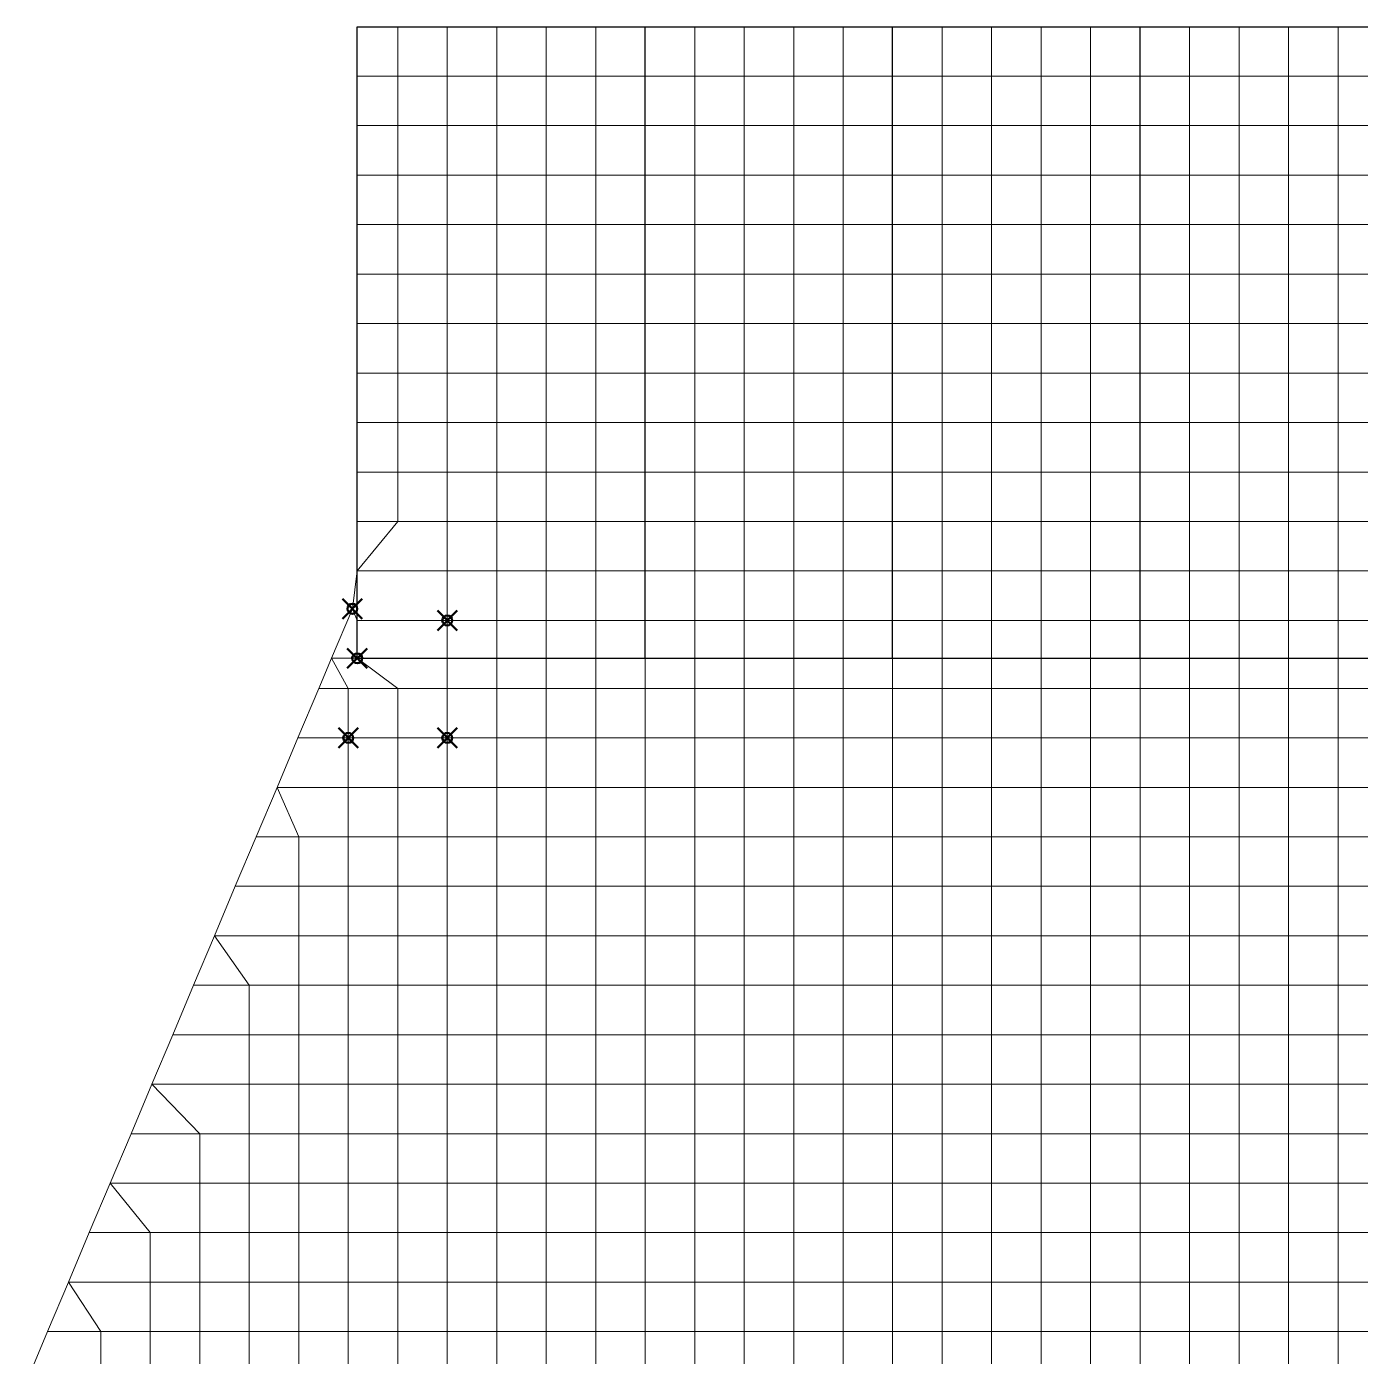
# Model space of a CAD drawing. Header units: inches. Extents: x 0 to 43.9, y -17.3 to 19.6.
# Drawn here: x 5.38 to 12.11, y 12.88 to 19.59 of the extents above; entities that cross this region are included whole.
import ezdxf

# ---------------------------------------------------------------- set-up
doc = ezdxf.new("R2010")
doc.units = ezdxf.units.IN
doc.header["$MEASUREMENT"] = 0
doc.header["$PDMODE"] = 35
doc.header["$PDSIZE"] = 0.05
for name, color, linetype, lineweight in [('SAP.Columns', 170, 'Continuous', 50), ('SAP.Deck', 41, 'Continuous', 15), ('SAP.Slab 30cm', 11, 'Continuous', 15), ('SAP.Steel BeaM', 130, 'Continuous', 30), ('SAP.WL Load', 104, 'Continuous', 20)]:
    doc.layers.add(name, color=color, linetype=linetype, lineweight=lineweight)

msp = doc.modelspace()

# ---------------------------------------------------------------- linework, layer by layer
at = {"layer": 'SAP.Columns'}
for p in [(7.0206, 16.65195), (7.5, 16.59325), (7.045, 16.40195), (7, 16), (7.5, 16)]:
    msp.add_point(p, dxfattribs=at)
at = {"layer": 'SAP.Deck'}
for points in [[(7.045, 19.59325), (7.25, 19.59325), (7.25, 19.34325), (7.045, 19.34325)], [(7.25, 19.59325), (7.5, 19.59325), (7.5, 19.34325), (7.25, 19.34325)], [(7.5, 19.59325), (7.75, 19.59325), (7.75, 19.34325), (7.5, 19.34325)], [(7.75, 19.59325), (8, 19.59325), (8, 19.34325), (7.75, 19.34325)], [(8, 19.59325), (8.25, 19.59325), (8.25, 19.34325), (8, 19.34325)], [(8.25, 19.59325), (8.5, 19.59325), (8.5, 19.34325), (8.25, 19.34325)], [(8.5, 19.59325), (8.75, 19.59325), (8.75, 19.34325), (8.5, 19.34325)], [(8.75, 19.59325), (9, 19.59325), (9, 19.34325), (8.75, 19.34325)], [(9, 19.59325), (9.25, 19.59325), (9.25, 19.34325), (9, 19.34325)], [(9.25, 19.59325), (9.5, 19.59325), (9.5, 19.34325), (9.25, 19.34325)], [(9.5, 19.59325), (9.75, 19.59325), (9.75, 19.34325), (9.5, 19.34325)], [(9.75, 19.59325), (10, 19.59325), (10, 19.34325), (9.75, 19.34325)], [(10, 19.59325), (10.25, 19.59325), (10.25, 19.34325), (10, 19.34325)], [(10.25, 19.59325), (10.5, 19.59325), (10.5, 19.34325), (10.25, 19.34325)], [(10.5, 19.59325), (10.75, 19.59325), (10.75, 19.34325), (10.5, 19.34325)], [(10.75, 19.59325), (11, 19.59325), (11, 19.34325), (10.75, 19.34325)], [(11, 19.59325), (11.25, 19.59325), (11.25, 19.34325), (11, 19.34325)], [(11.25, 19.59325), (11.5, 19.59325), (11.5, 19.34325), (11.25, 19.34325)], [(11.5, 19.59325), (11.75, 19.59325), (11.75, 19.34325), (11.5, 19.34325)], [(11.75, 19.59325), (12, 19.59325), (12, 19.34325), (11.75, 19.34325)], [(12, 19.59325), (12.25, 19.59325), (12.25, 19.34325), (12, 19.34325)], [(7.045, 19.34325), (7.25, 19.34325), (7.25, 19.09325), (7.045, 19.09325)], [(7.25, 19.34325), (7.5, 19.34325), (7.5, 19.09325), (7.25, 19.09325)], [(7.5, 19.34325), (7.75, 19.34325), (7.75, 19.09325), (7.5, 19.09325)], [(7.75, 19.34325), (8, 19.34325), (8, 19.09325), (7.75, 19.09325)], [(8, 19.34325), (8.25, 19.34325), (8.25, 19.09325), (8, 19.09325)], [(8.25, 19.34325), (8.5, 19.34325), (8.5, 19.09325), (8.25, 19.09325)], [(8.5, 19.34325), (8.75, 19.34325), (8.75, 19.09325), (8.5, 19.09325)], [(8.75, 19.34325), (9, 19.34325), (9, 19.09325), (8.75, 19.09325)], [(9, 19.34325), (9.25, 19.34325), (9.25, 19.09325), (9, 19.09325)], [(9.25, 19.34325), (9.5, 19.34325), (9.5, 19.09325), (9.25, 19.09325)], [(9.5, 19.34325), (9.75, 19.34325), (9.75, 19.09325), (9.5, 19.09325)], [(9.75, 19.34325), (10, 19.34325), (10, 19.09325), (9.75, 19.09325)], [(10, 19.34325), (10.25, 19.34325), (10.25, 19.09325), (10, 19.09325)], [(10.25, 19.34325), (10.5, 19.34325), (10.5, 19.09325), (10.25, 19.09325)], [(10.5, 19.34325), (10.75, 19.34325), (10.75, 19.09325), (10.5, 19.09325)], [(10.75, 19.34325), (11, 19.34325), (11, 19.09325), (10.75, 19.09325)], [(11, 19.34325), (11.25, 19.34325), (11.25, 19.09325), (11, 19.09325)], [(11.25, 19.34325), (11.5, 19.34325), (11.5, 19.09325), (11.25, 19.09325)], [(11.5, 19.34325), (11.75, 19.34325), (11.75, 19.09325), (11.5, 19.09325)], [(11.75, 19.34325), (12, 19.34325), (12, 19.09325), (11.75, 19.09325)], [(12, 19.34325), (12.25, 19.34325), (12.25, 19.09325), (12, 19.09325)], [(7.045, 19.09325), (7.25, 19.09325), (7.25, 18.84325), (7.045, 18.84325)], [(7.25, 19.09325), (7.5, 19.09325), (7.5, 18.84325), (7.25, 18.84325)], [(7.5, 19.09325), (7.75, 19.09325), (7.75, 18.84325), (7.5, 18.84325)], [(7.75, 19.09325), (8, 19.09325), (8, 18.84325), (7.75, 18.84325)], [(8, 19.09325), (8.25, 19.09325), (8.25, 18.84325), (8, 18.84325)], [(8.25, 19.09325), (8.5, 19.09325), (8.5, 18.84325), (8.25, 18.84325)], [(8.5, 19.09325), (8.75, 19.09325), (8.75, 18.84325), (8.5, 18.84325)], [(8.75, 19.09325), (9, 19.09325), (9, 18.84325), (8.75, 18.84325)], [(9, 19.09325), (9.25, 19.09325), (9.25, 18.84325), (9, 18.84325)], [(9.25, 19.09325), (9.5, 19.09325), (9.5, 18.84325), (9.25, 18.84325)], [(9.5, 19.09325), (9.75, 19.09325), (9.75, 18.84325), (9.5, 18.84325)], [(9.75, 19.09325), (10, 19.09325), (10, 18.84325), (9.75, 18.84325)], [(10, 19.09325), (10.25, 19.09325), (10.25, 18.84325), (10, 18.84325)], [(10.25, 19.09325), (10.5, 19.09325), (10.5, 18.84325), (10.25, 18.84325)], [(10.5, 19.09325), (10.75, 19.09325), (10.75, 18.84325), (10.5, 18.84325)], [(10.75, 19.09325), (11, 19.09325), (11, 18.84325), (10.75, 18.84325)], [(11, 19.09325), (11.25, 19.09325), (11.25, 18.84325), (11, 18.84325)], [(11.25, 19.09325), (11.5, 19.09325), (11.5, 18.84325), (11.25, 18.84325)], [(11.5, 19.09325), (11.75, 19.09325), (11.75, 18.84325), (11.5, 18.84325)], [(11.75, 19.09325), (12, 19.09325), (12, 18.84325), (11.75, 18.84325)], [(12, 19.09325), (12.25, 19.09325), (12.25, 18.84325), (12, 18.84325)], [(7.045, 18.84325), (7.25, 18.84325), (7.25, 18.59325), (7.045, 18.59325)], [(7.25, 18.84325), (7.5, 18.84325), (7.5, 18.59325), (7.25, 18.59325)], [(7.5, 18.84325), (7.75, 18.84325), (7.75, 18.59325), (7.5, 18.59325)], [(7.75, 18.84325), (8, 18.84325), (8, 18.59325), (7.75, 18.59325)], [(8, 18.84325), (8.25, 18.84325), (8.25, 18.59325), (8, 18.59325)], [(8.25, 18.84325), (8.5, 18.84325), (8.5, 18.59325), (8.25, 18.59325)], [(8.5, 18.84325), (8.75, 18.84325), (8.75, 18.59325), (8.5, 18.59325)], [(8.75, 18.84325), (9, 18.84325), (9, 18.59325), (8.75, 18.59325)], [(9, 18.84325), (9.25, 18.84325), (9.25, 18.59325), (9, 18.59325)], [(9.25, 18.84325), (9.5, 18.84325), (9.5, 18.59325), (9.25, 18.59325)], [(9.5, 18.84325), (9.75, 18.84325), (9.75, 18.59325), (9.5, 18.59325)], [(9.75, 18.84325), (10, 18.84325), (10, 18.59325), (9.75, 18.59325)], [(10, 18.84325), (10.25, 18.84325), (10.25, 18.59325), (10, 18.59325)], [(10.25, 18.84325), (10.5, 18.84325), (10.5, 18.59325), (10.25, 18.59325)], [(10.5, 18.84325), (10.75, 18.84325), (10.75, 18.59325), (10.5, 18.59325)], [(10.75, 18.84325), (11, 18.84325), (11, 18.59325), (10.75, 18.59325)], [(11, 18.84325), (11.25, 18.84325), (11.25, 18.59325), (11, 18.59325)], [(11.25, 18.84325), (11.5, 18.84325), (11.5, 18.59325), (11.25, 18.59325)], [(11.5, 18.84325), (11.75, 18.84325), (11.75, 18.59325), (11.5, 18.59325)], [(11.75, 18.84325), (12, 18.84325), (12, 18.59325), (11.75, 18.59325)], [(12, 18.84325), (12.25, 18.84325), (12.25, 18.59325), (12, 18.59325)], [(7.045, 18.59325), (7.25, 18.59325), (7.25, 18.34325), (7.045, 18.34325)], [(7.25, 18.59325), (7.5, 18.59325), (7.5, 18.34325), (7.25, 18.34325)], [(7.5, 18.59325), (7.75, 18.59325), (7.75, 18.34325), (7.5, 18.34325)], [(7.75, 18.59325), (8, 18.59325), (8, 18.34325), (7.75, 18.34325)], [(8, 18.59325), (8.25, 18.59325), (8.25, 18.34325), (8, 18.34325)], [(8.25, 18.59325), (8.5, 18.59325), (8.5, 18.34325), (8.25, 18.34325)], [(8.5, 18.59325), (8.75, 18.59325), (8.75, 18.34325), (8.5, 18.34325)], [(8.75, 18.59325), (9, 18.59325), (9, 18.34325), (8.75, 18.34325)], [(9, 18.59325), (9.25, 18.59325), (9.25, 18.34325), (9, 18.34325)], [(9.25, 18.59325), (9.5, 18.59325), (9.5, 18.34325), (9.25, 18.34325)], [(9.5, 18.59325), (9.75, 18.59325), (9.75, 18.34325), (9.5, 18.34325)], [(9.75, 18.59325), (10, 18.59325), (10, 18.34325), (9.75, 18.34325)], [(10, 18.59325), (10.25, 18.59325), (10.25, 18.34325), (10, 18.34325)], [(10.25, 18.59325), (10.5, 18.59325), (10.5, 18.34325), (10.25, 18.34325)], [(10.5, 18.59325), (10.75, 18.59325), (10.75, 18.34325), (10.5, 18.34325)], [(10.75, 18.59325), (11, 18.59325), (11, 18.34325), (10.75, 18.34325)], [(11, 18.59325), (11.25, 18.59325), (11.25, 18.34325), (11, 18.34325)], [(11.25, 18.59325), (11.5, 18.59325), (11.5, 18.34325), (11.25, 18.34325)], [(11.5, 18.59325), (11.75, 18.59325), (11.75, 18.34325), (11.5, 18.34325)], [(11.75, 18.59325), (12, 18.59325), (12, 18.34325), (11.75, 18.34325)], [(12, 18.59325), (12.25, 18.59325), (12.25, 18.34325), (12, 18.34325)], [(7.045, 18.34325), (7.25, 18.34325), (7.25, 18.09325), (7.045, 18.09325)], [(7.25, 18.34325), (7.5, 18.34325), (7.5, 18.09325), (7.25, 18.09325)], [(7.5, 18.34325), (7.75, 18.34325), (7.75, 18.09325), (7.5, 18.09325)], [(7.75, 18.34325), (8, 18.34325), (8, 18.09325), (7.75, 18.09325)], [(8, 18.34325), (8.25, 18.34325), (8.25, 18.09325), (8, 18.09325)], [(8.25, 18.34325), (8.5, 18.34325), (8.5, 18.09325), (8.25, 18.09325)], [(8.5, 18.34325), (8.75, 18.34325), (8.75, 18.09325), (8.5, 18.09325)], [(8.75, 18.34325), (9, 18.34325), (9, 18.09325), (8.75, 18.09325)], [(9, 18.34325), (9.25, 18.34325), (9.25, 18.09325), (9, 18.09325)], [(9.25, 18.34325), (9.5, 18.34325), (9.5, 18.09325), (9.25, 18.09325)], [(9.5, 18.34325), (9.75, 18.34325), (9.75, 18.09325), (9.5, 18.09325)], [(9.75, 18.34325), (10, 18.34325), (10, 18.09325), (9.75, 18.09325)], [(10, 18.34325), (10.25, 18.34325), (10.25, 18.09325), (10, 18.09325)], [(10.25, 18.34325), (10.5, 18.34325), (10.5, 18.09325), (10.25, 18.09325)], [(10.5, 18.34325), (10.75, 18.34325), (10.75, 18.09325), (10.5, 18.09325)], [(10.75, 18.34325), (11, 18.34325), (11, 18.09325), (10.75, 18.09325)], [(11, 18.34325), (11.25, 18.34325), (11.25, 18.09325), (11, 18.09325)], [(11.25, 18.34325), (11.5, 18.34325), (11.5, 18.09325), (11.25, 18.09325)], [(11.5, 18.34325), (11.75, 18.34325), (11.75, 18.09325), (11.5, 18.09325)], [(11.75, 18.34325), (12, 18.34325), (12, 18.09325), (11.75, 18.09325)], [(12, 18.34325), (12.25, 18.34325), (12.25, 18.09325), (12, 18.09325)], [(7.045, 18.09325), (7.25, 18.09325), (7.25, 17.84325), (7.045, 17.84325)], [(7.25, 18.09325), (7.5, 18.09325), (7.5, 17.84325), (7.25, 17.84325)], [(7.5, 18.09325), (7.75, 18.09325), (7.75, 17.84325), (7.5, 17.84325)], [(7.75, 18.09325), (8, 18.09325), (8, 17.84325), (7.75, 17.84325)], [(8, 18.09325), (8.25, 18.09325), (8.25, 17.84325), (8, 17.84325)], [(8.25, 18.09325), (8.5, 18.09325), (8.5, 17.84325), (8.25, 17.84325)], [(8.5, 18.09325), (8.75, 18.09325), (8.75, 17.84325), (8.5, 17.84325)], [(8.75, 18.09325), (9, 18.09325), (9, 17.84325), (8.75, 17.84325)], [(9, 18.09325), (9.25, 18.09325), (9.25, 17.84325), (9, 17.84325)], [(9.25, 18.09325), (9.5, 18.09325), (9.5, 17.84325), (9.25, 17.84325)], [(9.5, 18.09325), (9.75, 18.09325), (9.75, 17.84325), (9.5, 17.84325)], [(9.75, 18.09325), (10, 18.09325), (10, 17.84325), (9.75, 17.84325)], [(10, 18.09325), (10.25, 18.09325), (10.25, 17.84325), (10, 17.84325)], [(10.25, 18.09325), (10.5, 18.09325), (10.5, 17.84325), (10.25, 17.84325)], [(10.5, 18.09325), (10.75, 18.09325), (10.75, 17.84325), (10.5, 17.84325)], [(10.75, 18.09325), (11, 18.09325), (11, 17.84325), (10.75, 17.84325)], [(11, 18.09325), (11.25, 18.09325), (11.25, 17.84325), (11, 17.84325)], [(11.25, 18.09325), (11.5, 18.09325), (11.5, 17.84325), (11.25, 17.84325)], [(11.5, 18.09325), (11.75, 18.09325), (11.75, 17.84325), (11.5, 17.84325)], [(11.75, 18.09325), (12, 18.09325), (12, 17.84325), (11.75, 17.84325)], [(12, 18.09325), (12.25, 18.09325), (12.25, 17.84325), (12, 17.84325)], [(7.045, 17.84325), (7.25, 17.84325), (7.25, 17.59325), (7.045, 17.59325)], [(7.25, 17.84325), (7.5, 17.84325), (7.5, 17.59325), (7.25, 17.59325)], [(7.5, 17.84325), (7.75, 17.84325), (7.75, 17.59325), (7.5, 17.59325)], [(7.75, 17.84325), (8, 17.84325), (8, 17.59325), (7.75, 17.59325)], [(8, 17.84325), (8.25, 17.84325), (8.25, 17.59325), (8, 17.59325)], [(8.25, 17.84325), (8.5, 17.84325), (8.5, 17.59325), (8.25, 17.59325)], [(8.5, 17.84325), (8.75, 17.84325), (8.75, 17.59325), (8.5, 17.59325)], [(8.75, 17.84325), (9, 17.84325), (9, 17.59325), (8.75, 17.59325)], [(9, 17.84325), (9.25, 17.84325), (9.25, 17.59325), (9, 17.59325)], [(9.25, 17.84325), (9.5, 17.84325), (9.5, 17.59325), (9.25, 17.59325)], [(9.5, 17.84325), (9.75, 17.84325), (9.75, 17.59325), (9.5, 17.59325)], [(9.75, 17.84325), (10, 17.84325), (10, 17.59325), (9.75, 17.59325)], [(10, 17.84325), (10.25, 17.84325), (10.25, 17.59325), (10, 17.59325)], [(10.25, 17.84325), (10.5, 17.84325), (10.5, 17.59325), (10.25, 17.59325)], [(10.5, 17.84325), (10.75, 17.84325), (10.75, 17.59325), (10.5, 17.59325)], [(10.75, 17.84325), (11, 17.84325), (11, 17.59325), (10.75, 17.59325)], [(11, 17.84325), (11.25, 17.84325), (11.25, 17.59325), (11, 17.59325)], [(11.25, 17.84325), (11.5, 17.84325), (11.5, 17.59325), (11.25, 17.59325)], [(11.5, 17.84325), (11.75, 17.84325), (11.75, 17.59325), (11.5, 17.59325)], [(11.75, 17.84325), (12, 17.84325), (12, 17.59325), (11.75, 17.59325)], [(12, 17.84325), (12.25, 17.84325), (12.25, 17.59325), (12, 17.59325)], [(7.045, 17.59325), (7.25, 17.59325), (7.25, 17.34325), (7.045, 17.34325)], [(7.25, 17.59325), (7.5, 17.59325), (7.5, 17.34325), (7.25, 17.34325)], [(7.5, 17.59325), (7.75, 17.59325), (7.75, 17.34325), (7.5, 17.34325)], [(7.75, 17.59325), (8, 17.59325), (8, 17.34325), (7.75, 17.34325)], [(8, 17.59325), (8.25, 17.59325), (8.25, 17.34325), (8, 17.34325)], [(8.25, 17.59325), (8.5, 17.59325), (8.5, 17.34325), (8.25, 17.34325)], [(8.5, 17.59325), (8.75, 17.59325), (8.75, 17.34325), (8.5, 17.34325)], [(8.75, 17.59325), (9, 17.59325), (9, 17.34325), (8.75, 17.34325)], [(9, 17.59325), (9.25, 17.59325), (9.25, 17.34325), (9, 17.34325)], [(9.25, 17.59325), (9.5, 17.59325), (9.5, 17.34325), (9.25, 17.34325)], [(9.5, 17.59325), (9.75, 17.59325), (9.75, 17.34325), (9.5, 17.34325)], [(9.75, 17.59325), (10, 17.59325), (10, 17.34325), (9.75, 17.34325)], [(10, 17.59325), (10.25, 17.59325), (10.25, 17.34325), (10, 17.34325)], [(10.25, 17.59325), (10.5, 17.59325), (10.5, 17.34325), (10.25, 17.34325)], [(10.5, 17.59325), (10.75, 17.59325), (10.75, 17.34325), (10.5, 17.34325)], [(10.75, 17.59325), (11, 17.59325), (11, 17.34325), (10.75, 17.34325)], [(11, 17.59325), (11.25, 17.59325), (11.25, 17.34325), (11, 17.34325)], [(11.25, 17.59325), (11.5, 17.59325), (11.5, 17.34325), (11.25, 17.34325)], [(11.5, 17.59325), (11.75, 17.59325), (11.75, 17.34325), (11.5, 17.34325)], [(11.75, 17.59325), (12, 17.59325), (12, 17.34325), (11.75, 17.34325)], [(12, 17.59325), (12.25, 17.59325), (12.25, 17.34325), (12, 17.34325)], [(7.045, 17.34325), (7.25, 17.34325), (7.25, 17.09325), (7.045, 17.09325)], [(7.25, 17.34325), (7.5, 17.34325), (7.5, 17.09325), (7.25, 17.09325)], [(7.5, 17.34325), (7.75, 17.34325), (7.75, 17.09325), (7.5, 17.09325)], [(7.75, 17.34325), (8, 17.34325), (8, 17.09325), (7.75, 17.09325)], [(8, 17.34325), (8.25, 17.34325), (8.25, 17.09325), (8, 17.09325)], [(8.25, 17.34325), (8.5, 17.34325), (8.5, 17.09325), (8.25, 17.09325)], [(8.5, 17.34325), (8.75, 17.34325), (8.75, 17.09325), (8.5, 17.09325)], [(8.75, 17.34325), (9, 17.34325), (9, 17.09325), (8.75, 17.09325)], [(9, 17.34325), (9.25, 17.34325), (9.25, 17.09325), (9, 17.09325)], [(9.25, 17.34325), (9.5, 17.34325), (9.5, 17.09325), (9.25, 17.09325)], [(9.5, 17.34325), (9.75, 17.34325), (9.75, 17.09325), (9.5, 17.09325)], [(9.75, 17.34325), (10, 17.34325), (10, 17.09325), (9.75, 17.09325)], [(10, 17.34325), (10.25, 17.34325), (10.25, 17.09325), (10, 17.09325)], [(10.25, 17.34325), (10.5, 17.34325), (10.5, 17.09325), (10.25, 17.09325)], [(10.5, 17.34325), (10.75, 17.34325), (10.75, 17.09325), (10.5, 17.09325)], [(10.75, 17.34325), (11, 17.34325), (11, 17.09325), (10.75, 17.09325)], [(11, 17.34325), (11.25, 17.34325), (11.25, 17.09325), (11, 17.09325)], [(11.25, 17.34325), (11.5, 17.34325), (11.5, 17.09325), (11.25, 17.09325)], [(11.5, 17.34325), (11.75, 17.34325), (11.75, 17.09325), (11.5, 17.09325)], [(11.75, 17.34325), (12, 17.34325), (12, 17.09325), (11.75, 17.09325)], [(12, 17.34325), (12.25, 17.34325), (12.25, 17.09325), (12, 17.09325)], [(7.045, 17.09325), (7.25, 17.09325), (7.045, 16.84325)], [(7.25, 17.09325), (7.5, 17.09325), (7.5, 16.84325), (7.045, 16.84325)], [(7.5, 17.09325), (7.75, 17.09325), (7.75, 16.84325), (7.5, 16.84325)], [(7.75, 17.09325), (8, 17.09325), (8, 16.84325), (7.75, 16.84325)], [(8, 17.09325), (8.25, 17.09325), (8.25, 16.84325), (8, 16.84325)], [(8.25, 17.09325), (8.5, 17.09325), (8.5, 16.84325), (8.25, 16.84325)], [(8.5, 17.09325), (8.75, 17.09325), (8.75, 16.84325), (8.5, 16.84325)], [(8.75, 17.09325), (9, 17.09325), (9, 16.84325), (8.75, 16.84325)], [(9, 17.09325), (9.25, 17.09325), (9.25, 16.84325), (9, 16.84325)], [(9.25, 17.09325), (9.5, 17.09325), (9.5, 16.84325), (9.25, 16.84325)], [(9.5, 17.09325), (9.75, 17.09325), (9.75, 16.84325), (9.5, 16.84325)], [(9.75, 17.09325), (10, 17.09325), (10, 16.84325), (9.75, 16.84325)], [(10, 17.09325), (10.25, 17.09325), (10.25, 16.84325), (10, 16.84325)], [(10.25, 17.09325), (10.5, 17.09325), (10.5, 16.84325), (10.25, 16.84325)], [(10.5, 17.09325), (10.75, 17.09325), (10.75, 16.84325), (10.5, 16.84325)], [(10.75, 17.09325), (11, 17.09325), (11, 16.84325), (10.75, 16.84325)], [(11, 17.09325), (11.25, 17.09325), (11.25, 16.84325), (11, 16.84325)], [(11.25, 17.09325), (11.5, 17.09325), (11.5, 16.84325), (11.25, 16.84325)], [(11.5, 17.09325), (11.75, 17.09325), (11.75, 16.84325), (11.5, 16.84325)], [(11.75, 17.09325), (12, 17.09325), (12, 16.84325), (11.75, 16.84325)], [(12, 17.09325), (12.25, 17.09325), (12.25, 16.84325), (12, 16.84325)], [(7.045, 16.84325), (7.045, 16.84325), (7.045, 16.59325), (7.0206, 16.65195)], [(7.045, 16.84325), (7.5, 16.84325), (7.5, 16.59325), (7.045, 16.59325)], [(7.5, 16.84325), (7.75, 16.84325), (7.75, 16.59325), (7.5, 16.59325)], [(7.75, 16.84325), (8, 16.84325), (8, 16.59325), (7.75, 16.59325)], [(8, 16.84325), (8.25, 16.84325), (8.25, 16.59325), (8, 16.59325)], [(8.25, 16.84325), (8.5, 16.84325), (8.5, 16.59325), (8.25, 16.59325)], [(8.5, 16.84325), (8.75, 16.84325), (8.75, 16.59325), (8.5, 16.59325)], [(8.75, 16.84325), (9, 16.84325), (9, 16.59325), (8.75, 16.59325)], [(9, 16.84325), (9.25, 16.84325), (9.25, 16.59325), (9, 16.59325)], [(9.25, 16.84325), (9.5, 16.84325), (9.5, 16.59325), (9.25, 16.59325)], [(9.5, 16.84325), (9.75, 16.84325), (9.75, 16.59325), (9.5, 16.59325)], [(9.75, 16.84325), (10, 16.84325), (10, 16.59325), (9.75, 16.59325)], [(10, 16.84325), (10.25, 16.84325), (10.25, 16.59325), (10, 16.59325)], [(10.25, 16.84325), (10.5, 16.84325), (10.5, 16.59325), (10.25, 16.59325)], [(10.5, 16.84325), (10.75, 16.84325), (10.75, 16.59325), (10.5, 16.59325)], [(10.75, 16.84325), (11, 16.84325), (11, 16.59325), (10.75, 16.59325)], [(11, 16.84325), (11.25, 16.84325), (11.25, 16.59325), (11, 16.59325)], [(11.25, 16.84325), (11.5, 16.84325), (11.5, 16.59325), (11.25, 16.59325)], [(11.5, 16.84325), (11.75, 16.84325), (11.75, 16.59325), (11.5, 16.59325)], [(11.75, 16.84325), (12, 16.84325), (12, 16.59325), (11.75, 16.59325)], [(12, 16.84325), (12.25, 16.84325), (12.25, 16.59325), (12, 16.59325)], [(7.0206, 16.65195), (7.045, 16.59325), (7.045, 16.40195), (6.9152, 16.40195)], [(7.045, 16.59325), (7.5, 16.59325), (7.5, 16.40195), (7.045, 16.40195)], [(7.5, 16.59325), (7.75, 16.59325), (7.75, 16.40195), (7.5, 16.40195)], [(7.75, 16.59325), (8, 16.59325), (8, 16.40195), (7.75, 16.40195)], [(8, 16.59325), (8.25, 16.59325), (8.25, 16.40195), (8, 16.40195)], [(8.25, 16.59325), (8.5, 16.59325), (8.5, 16.40195), (8.25, 16.40195)], [(8.5, 16.59325), (8.75, 16.59325), (8.75, 16.40195), (8.5, 16.40195)], [(8.75, 16.59325), (9, 16.59325), (9, 16.40195), (8.75, 16.40195)], [(9, 16.59325), (9.25, 16.59325), (9.25, 16.40195), (9, 16.40195)], [(9.25, 16.59325), (9.5, 16.59325), (9.5, 16.40195), (9.25, 16.40195)], [(9.5, 16.59325), (9.75, 16.59325), (9.75, 16.40195), (9.5, 16.40195)], [(9.75, 16.59325), (10, 16.59325), (10, 16.40195), (9.75, 16.40195)], [(10, 16.59325), (10.25, 16.59325), (10.25, 16.40195), (10, 16.40195)], [(10.25, 16.59325), (10.5, 16.59325), (10.5, 16.40195), (10.25, 16.40195)], [(10.5, 16.59325), (10.75, 16.59325), (10.75, 16.40195), (10.5, 16.40195)], [(10.75, 16.59325), (11, 16.59325), (11, 16.40195), (10.75, 16.40195)], [(11, 16.59325), (11.25, 16.59325), (11.25, 16.40195), (11, 16.40195)], [(11.25, 16.59325), (11.5, 16.59325), (11.5, 16.40195), (11.25, 16.40195)], [(11.5, 16.59325), (11.75, 16.59325), (11.75, 16.40195), (11.5, 16.40195)], [(11.75, 16.59325), (12, 16.59325), (12, 16.40195), (11.75, 16.40195)], [(12, 16.59325), (12.25, 16.59325), (12.25, 16.40195), (12, 16.40195)]]:
    msp.add_3dface(points, dxfattribs=at)
at = {"layer": 'SAP.Slab 30cm'}
for points in [[(6.85114, 16.25), (7, 16.25), (6.9152, 16.40195)], [(7, 16.25), (7.25, 16.25), (7.045, 16.40195), (6.9152, 16.40195)], [(7.25, 16.25), (7.5, 16.25), (7.5, 16.40195), (7.045, 16.40195)], [(7.5, 16.25), (7.75, 16.25), (7.75, 16.40195), (7.5, 16.40195)], [(7.75, 16.25), (8, 16.25), (8, 16.40195), (7.75, 16.40195)], [(8, 16.25), (8.25, 16.25), (8.25, 16.40195), (8, 16.40195)], [(8.25, 16.25), (8.5, 16.25), (8.5, 16.40195), (8.25, 16.40195)], [(8.5, 16.25), (8.75, 16.25), (8.75, 16.40195), (8.5, 16.40195)], [(8.75, 16.25), (9, 16.25), (9, 16.40195), (8.75, 16.40195)], [(9, 16.25), (9.25, 16.25), (9.25, 16.40195), (9, 16.40195)], [(9.25, 16.25), (9.5, 16.25), (9.5, 16.40195), (9.25, 16.40195)], [(9.5, 16.25), (9.75, 16.25), (9.75, 16.40195), (9.5, 16.40195)], [(9.75, 16.25), (10, 16.25), (10, 16.40195), (9.75, 16.40195)], [(10, 16.25), (10.25, 16.25), (10.25, 16.40195), (10, 16.40195)], [(10.25, 16.25), (10.5, 16.25), (10.5, 16.40195), (10.25, 16.40195)], [(10.5, 16.25), (10.75, 16.25), (10.75, 16.40195), (10.5, 16.40195)], [(10.75, 16.25), (11, 16.25), (11, 16.40195), (10.75, 16.40195)], [(11, 16.25), (11.25, 16.25), (11.25, 16.40195), (11, 16.40195)], [(11.25, 16.25), (11.5, 16.25), (11.5, 16.40195), (11.25, 16.40195)], [(11.5, 16.25), (11.75, 16.25), (11.75, 16.40195), (11.5, 16.40195)], [(11.75, 16.25), (12, 16.25), (12, 16.40195), (11.75, 16.40195)], [(12, 16.25), (12.25, 16.25), (12.25, 16.40195), (12, 16.40195)], [(6.74573, 16), (7, 16), (7, 16.25), (6.85114, 16.25)], [(7, 16), (7.25, 16), (7.25, 16.25), (7, 16.25)], [(7.25, 16), (7.5, 16), (7.5, 16.25), (7.25, 16.25)], [(7.5, 16), (7.75, 16), (7.75, 16.25), (7.5, 16.25)], [(7.75, 16), (8, 16), (8, 16.25), (7.75, 16.25)], [(8, 16), (8.25, 16), (8.25, 16.25), (8, 16.25)], [(8.25, 16), (8.5, 16), (8.5, 16.25), (8.25, 16.25)], [(8.5, 16), (8.75, 16), (8.75, 16.25), (8.5, 16.25)], [(8.75, 16), (9, 16), (9, 16.25), (8.75, 16.25)], [(9, 16), (9.25, 16), (9.25, 16.25), (9, 16.25)], [(9.25, 16), (9.5, 16), (9.5, 16.25), (9.25, 16.25)], [(9.5, 16), (9.75, 16), (9.75, 16.25), (9.5, 16.25)], [(9.75, 16), (10, 16), (10, 16.25), (9.75, 16.25)], [(10, 16), (10.25, 16), (10.25, 16.25), (10, 16.25)], [(10.25, 16), (10.5, 16), (10.5, 16.25), (10.25, 16.25)], [(10.5, 16), (10.75, 16), (10.75, 16.25), (10.5, 16.25)], [(10.75, 16), (11, 16), (11, 16.25), (10.75, 16.25)], [(11, 16), (11.25, 16), (11.25, 16.25), (11, 16.25)], [(11.25, 16), (11.5, 16), (11.5, 16.25), (11.25, 16.25)], [(11.5, 16), (11.75, 16), (11.75, 16.25), (11.5, 16.25)], [(11.75, 16), (12, 16), (12, 16.25), (11.75, 16.25)], [(12, 16), (12.25, 16), (12.25, 16.25), (12, 16.25)], [(6.64033, 15.75), (7, 15.75), (7, 16), (6.74573, 16)], [(7, 15.75), (7.25, 15.75), (7.25, 16), (7, 16)], [(7.25, 15.75), (7.5, 15.75), (7.5, 16), (7.25, 16)], [(7.5, 15.75), (7.75, 15.75), (7.75, 16), (7.5, 16)], [(7.75, 15.75), (8, 15.75), (8, 16), (7.75, 16)], [(8, 15.75), (8.25, 15.75), (8.25, 16), (8, 16)], [(8.25, 15.75), (8.5, 15.75), (8.5, 16), (8.25, 16)], [(8.5, 15.75), (8.75, 15.75), (8.75, 16), (8.5, 16)], [(8.75, 15.75), (9, 15.75), (9, 16), (8.75, 16)], [(9, 15.75), (9.25, 15.75), (9.25, 16), (9, 16)], [(9.25, 15.75), (9.5, 15.75), (9.5, 16), (9.25, 16)], [(9.5, 15.75), (9.75, 15.75), (9.75, 16), (9.5, 16)], [(9.75, 15.75), (10, 15.75), (10, 16), (9.75, 16)], [(10, 15.75), (10.25, 15.75), (10.25, 16), (10, 16)], [(10.25, 15.75), (10.5, 15.75), (10.5, 16), (10.25, 16)], [(10.5, 15.75), (10.75, 15.75), (10.75, 16), (10.5, 16)], [(10.75, 15.75), (11, 15.75), (11, 16), (10.75, 16)], [(11, 15.75), (11.25, 15.75), (11.25, 16), (11, 16)], [(11.25, 15.75), (11.5, 15.75), (11.5, 16), (11.25, 16)], [(11.5, 15.75), (11.75, 15.75), (11.75, 16), (11.5, 16)], [(11.75, 15.75), (12, 15.75), (12, 16), (11.75, 16)], [(12, 15.75), (12.25, 15.75), (12.25, 16), (12, 16)], [(6.53493, 15.5), (6.75, 15.5), (6.64033, 15.75)], [(6.75, 15.5), (7, 15.5), (7, 15.75), (6.64033, 15.75)], [(7, 15.5), (7.25, 15.5), (7.25, 15.75), (7, 15.75)], [(7.25, 15.5), (7.5, 15.5), (7.5, 15.75), (7.25, 15.75)], [(7.5, 15.5), (7.75, 15.5), (7.75, 15.75), (7.5, 15.75)], [(7.75, 15.5), (8, 15.5), (8, 15.75), (7.75, 15.75)], [(8, 15.5), (8.25, 15.5), (8.25, 15.75), (8, 15.75)], [(8.25, 15.5), (8.5, 15.5), (8.5, 15.75), (8.25, 15.75)], [(8.5, 15.5), (8.75, 15.5), (8.75, 15.75), (8.5, 15.75)], [(8.75, 15.5), (9, 15.5), (9, 15.75), (8.75, 15.75)], [(9, 15.5), (9.25, 15.5), (9.25, 15.75), (9, 15.75)], [(9.25, 15.5), (9.5, 15.5), (9.5, 15.75), (9.25, 15.75)], [(9.5, 15.5), (9.75, 15.5), (9.75, 15.75), (9.5, 15.75)], [(9.75, 15.5), (10, 15.5), (10, 15.75), (9.75, 15.75)], [(10, 15.5), (10.25, 15.5), (10.25, 15.75), (10, 15.75)], [(10.25, 15.5), (10.5, 15.5), (10.5, 15.75), (10.25, 15.75)], [(10.5, 15.5), (10.75, 15.5), (10.75, 15.75), (10.5, 15.75)], [(10.75, 15.5), (11, 15.5), (11, 15.75), (10.75, 15.75)], [(11, 15.5), (11.25, 15.5), (11.25, 15.75), (11, 15.75)], [(11.25, 15.5), (11.5, 15.5), (11.5, 15.75), (11.25, 15.75)], [(11.5, 15.5), (11.75, 15.5), (11.75, 15.75), (11.5, 15.75)], [(11.75, 15.5), (12, 15.5), (12, 15.75), (11.75, 15.75)], [(12, 15.5), (12.25, 15.5), (12.25, 15.75), (12, 15.75)], [(6.42953, 15.25), (6.75, 15.25), (6.75, 15.5), (6.53493, 15.5)], [(6.75, 15.25), (7, 15.25), (7, 15.5), (6.75, 15.5)], [(7, 15.25), (7.25, 15.25), (7.25, 15.5), (7, 15.5)], [(7.25, 15.25), (7.5, 15.25), (7.5, 15.5), (7.25, 15.5)], [(7.5, 15.25), (7.75, 15.25), (7.75, 15.5), (7.5, 15.5)], [(7.75, 15.25), (8, 15.25), (8, 15.5), (7.75, 15.5)], [(8, 15.25), (8.25, 15.25), (8.25, 15.5), (8, 15.5)], [(8.25, 15.25), (8.5, 15.25), (8.5, 15.5), (8.25, 15.5)], [(8.5, 15.25), (8.75, 15.25), (8.75, 15.5), (8.5, 15.5)], [(8.75, 15.25), (9, 15.25), (9, 15.5), (8.75, 15.5)], [(9, 15.25), (9.25, 15.25), (9.25, 15.5), (9, 15.5)], [(9.25, 15.25), (9.5, 15.25), (9.5, 15.5), (9.25, 15.5)], [(9.5, 15.25), (9.75, 15.25), (9.75, 15.5), (9.5, 15.5)], [(9.75, 15.25), (10, 15.25), (10, 15.5), (9.75, 15.5)], [(10, 15.25), (10.25, 15.25), (10.25, 15.5), (10, 15.5)], [(10.25, 15.25), (10.5, 15.25), (10.5, 15.5), (10.25, 15.5)], [(10.5, 15.25), (10.75, 15.25), (10.75, 15.5), (10.5, 15.5)], [(10.75, 15.25), (11, 15.25), (11, 15.5), (10.75, 15.5)], [(11, 15.25), (11.25, 15.25), (11.25, 15.5), (11, 15.5)], [(11.25, 15.25), (11.5, 15.25), (11.5, 15.5), (11.25, 15.5)], [(11.5, 15.25), (11.75, 15.25), (11.75, 15.5), (11.5, 15.5)], [(11.75, 15.25), (12, 15.25), (12, 15.5), (11.75, 15.5)], [(12, 15.25), (12.25, 15.25), (12.25, 15.5), (12, 15.5)], [(6.32412, 15), (6.75, 15), (6.75, 15.25), (6.42953, 15.25)], [(6.75, 15), (7, 15), (7, 15.25), (6.75, 15.25)], [(7, 15), (7.25, 15), (7.25, 15.25), (7, 15.25)], [(7.25, 15), (7.5, 15), (7.5, 15.25), (7.25, 15.25)], [(7.5, 15), (7.75, 15), (7.75, 15.25), (7.5, 15.25)], [(7.75, 15), (8, 15), (8, 15.25), (7.75, 15.25)], [(8, 15), (8.25, 15), (8.25, 15.25), (8, 15.25)], [(8.25, 15), (8.5, 15), (8.5, 15.25), (8.25, 15.25)], [(8.5, 15), (8.75, 15), (8.75, 15.25), (8.5, 15.25)], [(8.75, 15), (9, 15), (9, 15.25), (8.75, 15.25)], [(9, 15), (9.25, 15), (9.25, 15.25), (9, 15.25)], [(9.25, 15), (9.5, 15), (9.5, 15.25), (9.25, 15.25)], [(9.5, 15), (9.75, 15), (9.75, 15.25), (9.5, 15.25)], [(9.75, 15), (10, 15), (10, 15.25), (9.75, 15.25)], [(10, 15), (10.25, 15), (10.25, 15.25), (10, 15.25)], [(10.25, 15), (10.5, 15), (10.5, 15.25), (10.25, 15.25)], [(10.5, 15), (10.75, 15), (10.75, 15.25), (10.5, 15.25)], [(10.75, 15), (11, 15), (11, 15.25), (10.75, 15.25)], [(11, 15), (11.25, 15), (11.25, 15.25), (11, 15.25)], [(11.25, 15), (11.5, 15), (11.5, 15.25), (11.25, 15.25)], [(11.5, 15), (11.75, 15), (11.75, 15.25), (11.5, 15.25)], [(11.75, 15), (12, 15), (12, 15.25), (11.75, 15.25)], [(12, 15), (12.25, 15), (12.25, 15.25), (12, 15.25)], [(6.21872, 14.75), (6.5, 14.75), (6.32412, 15)], [(6.5, 14.75), (6.75, 14.75), (6.75, 15), (6.32412, 15)], [(6.75, 14.75), (7, 14.75), (7, 15), (6.75, 15)], [(7, 14.75), (7.25, 14.75), (7.25, 15), (7, 15)], [(7.25, 14.75), (7.5, 14.75), (7.5, 15), (7.25, 15)], [(7.5, 14.75), (7.75, 14.75), (7.75, 15), (7.5, 15)], [(7.75, 14.75), (8, 14.75), (8, 15), (7.75, 15)], [(8, 14.75), (8.25, 14.75), (8.25, 15), (8, 15)], [(8.25, 14.75), (8.5, 14.75), (8.5, 15), (8.25, 15)], [(8.5, 14.75), (8.75, 14.75), (8.75, 15), (8.5, 15)], [(8.75, 14.75), (9, 14.75), (9, 15), (8.75, 15)], [(9, 14.75), (9.25, 14.75), (9.25, 15), (9, 15)], [(9.25, 14.75), (9.5, 14.75), (9.5, 15), (9.25, 15)], [(9.5, 14.75), (9.75, 14.75), (9.75, 15), (9.5, 15)], [(9.75, 14.75), (10, 14.75), (10, 15), (9.75, 15)], [(10, 14.75), (10.25, 14.75), (10.25, 15), (10, 15)], [(10.25, 14.75), (10.5, 14.75), (10.5, 15), (10.25, 15)], [(10.5, 14.75), (10.75, 14.75), (10.75, 15), (10.5, 15)], [(10.75, 14.75), (11, 14.75), (11, 15), (10.75, 15)], [(11, 14.75), (11.25, 14.75), (11.25, 15), (11, 15)], [(11.25, 14.75), (11.5, 14.75), (11.5, 15), (11.25, 15)], [(11.5, 14.75), (11.75, 14.75), (11.75, 15), (11.5, 15)], [(11.75, 14.75), (12, 14.75), (12, 15), (11.75, 15)], [(12, 14.75), (12.25, 14.75), (12.25, 15), (12, 15)], [(6.11332, 14.5), (6.5, 14.5), (6.5, 14.75), (6.21872, 14.75)], [(6.5, 14.5), (6.75, 14.5), (6.75, 14.75), (6.5, 14.75)], [(6.75, 14.5), (7, 14.5), (7, 14.75), (6.75, 14.75)], [(7, 14.5), (7.25, 14.5), (7.25, 14.75), (7, 14.75)], [(7.25, 14.5), (7.5, 14.5), (7.5, 14.75), (7.25, 14.75)], [(7.5, 14.5), (7.75, 14.5), (7.75, 14.75), (7.5, 14.75)], [(7.75, 14.5), (8, 14.5), (8, 14.75), (7.75, 14.75)], [(8, 14.5), (8.25, 14.5), (8.25, 14.75), (8, 14.75)], [(8.25, 14.5), (8.5, 14.5), (8.5, 14.75), (8.25, 14.75)], [(8.5, 14.5), (8.75, 14.5), (8.75, 14.75), (8.5, 14.75)], [(8.75, 14.5), (9, 14.5), (9, 14.75), (8.75, 14.75)], [(9, 14.5), (9.25, 14.5), (9.25, 14.75), (9, 14.75)], [(9.25, 14.5), (9.5, 14.5), (9.5, 14.75), (9.25, 14.75)], [(9.5, 14.5), (9.75, 14.5), (9.75, 14.75), (9.5, 14.75)], [(9.75, 14.5), (10, 14.5), (10, 14.75), (9.75, 14.75)], [(10, 14.5), (10.25, 14.5), (10.25, 14.75), (10, 14.75)], [(10.25, 14.5), (10.5, 14.5), (10.5, 14.75), (10.25, 14.75)], [(10.5, 14.5), (10.75, 14.5), (10.75, 14.75), (10.5, 14.75)], [(10.75, 14.5), (11, 14.5), (11, 14.75), (10.75, 14.75)], [(11, 14.5), (11.25, 14.5), (11.25, 14.75), (11, 14.75)], [(11.25, 14.5), (11.5, 14.5), (11.5, 14.75), (11.25, 14.75)], [(11.5, 14.5), (11.75, 14.5), (11.75, 14.75), (11.5, 14.75)], [(11.75, 14.5), (12, 14.5), (12, 14.75), (11.75, 14.75)], [(12, 14.5), (12.25, 14.5), (12.25, 14.75), (12, 14.75)], [(6.00791, 14.25), (6.5, 14.25), (6.5, 14.5), (6.11332, 14.5)], [(6.5, 14.25), (6.75, 14.25), (6.75, 14.5), (6.5, 14.5)], [(6.75, 14.25), (7, 14.25), (7, 14.5), (6.75, 14.5)], [(7, 14.25), (7.25, 14.25), (7.25, 14.5), (7, 14.5)], [(7.25, 14.25), (7.5, 14.25), (7.5, 14.5), (7.25, 14.5)], [(7.5, 14.25), (7.75, 14.25), (7.75, 14.5), (7.5, 14.5)], [(7.75, 14.25), (8, 14.25), (8, 14.5), (7.75, 14.5)], [(8, 14.25), (8.25, 14.25), (8.25, 14.5), (8, 14.5)], [(8.25, 14.25), (8.5, 14.25), (8.5, 14.5), (8.25, 14.5)], [(8.5, 14.25), (8.75, 14.25), (8.75, 14.5), (8.5, 14.5)], [(8.75, 14.25), (9, 14.25), (9, 14.5), (8.75, 14.5)], [(9, 14.25), (9.25, 14.25), (9.25, 14.5), (9, 14.5)], [(9.25, 14.25), (9.5, 14.25), (9.5, 14.5), (9.25, 14.5)], [(9.5, 14.25), (9.75, 14.25), (9.75, 14.5), (9.5, 14.5)], [(9.75, 14.25), (10, 14.25), (10, 14.5), (9.75, 14.5)], [(10, 14.25), (10.25, 14.25), (10.25, 14.5), (10, 14.5)], [(10.25, 14.25), (10.5, 14.25), (10.5, 14.5), (10.25, 14.5)], [(10.5, 14.25), (10.75, 14.25), (10.75, 14.5), (10.5, 14.5)], [(10.75, 14.25), (11, 14.25), (11, 14.5), (10.75, 14.5)], [(11, 14.25), (11.25, 14.25), (11.25, 14.5), (11, 14.5)], [(11.25, 14.25), (11.5, 14.25), (11.5, 14.5), (11.25, 14.5)], [(11.5, 14.25), (11.75, 14.25), (11.75, 14.5), (11.5, 14.5)], [(11.75, 14.25), (12, 14.25), (12, 14.5), (11.75, 14.5)], [(12, 14.25), (12.25, 14.25), (12.25, 14.5), (12, 14.5)], [(5.90251, 14), (6.25, 14), (6.00791, 14.25)], [(6.25, 14), (6.5, 14), (6.5, 14.25), (6.00791, 14.25)], [(6.5, 14), (6.75, 14), (6.75, 14.25), (6.5, 14.25)], [(6.75, 14), (7, 14), (7, 14.25), (6.75, 14.25)], [(7, 14), (7.25, 14), (7.25, 14.25), (7, 14.25)], [(7.25, 14), (7.5, 14), (7.5, 14.25), (7.25, 14.25)], [(7.5, 14), (7.75, 14), (7.75, 14.25), (7.5, 14.25)], [(7.75, 14), (8, 14), (8, 14.25), (7.75, 14.25)], [(8, 14), (8.25, 14), (8.25, 14.25), (8, 14.25)], [(8.25, 14), (8.5, 14), (8.5, 14.25), (8.25, 14.25)], [(8.5, 14), (8.75, 14), (8.75, 14.25), (8.5, 14.25)], [(8.75, 14), (9, 14), (9, 14.25), (8.75, 14.25)], [(9, 14), (9.25, 14), (9.25, 14.25), (9, 14.25)], [(9.25, 14), (9.5, 14), (9.5, 14.25), (9.25, 14.25)], [(9.5, 14), (9.75, 14), (9.75, 14.25), (9.5, 14.25)], [(9.75, 14), (10, 14), (10, 14.25), (9.75, 14.25)], [(10, 14), (10.25, 14), (10.25, 14.25), (10, 14.25)], [(10.25, 14), (10.5, 14), (10.5, 14.25), (10.25, 14.25)], [(10.5, 14), (10.75, 14), (10.75, 14.25), (10.5, 14.25)], [(10.75, 14), (11, 14), (11, 14.25), (10.75, 14.25)], [(11, 14), (11.25, 14), (11.25, 14.25), (11, 14.25)], [(11.25, 14), (11.5, 14), (11.5, 14.25), (11.25, 14.25)], [(11.5, 14), (11.75, 14), (11.75, 14.25), (11.5, 14.25)], [(11.75, 14), (12, 14), (12, 14.25), (11.75, 14.25)], [(12, 14), (12.25, 14), (12.25, 14.25), (12, 14.25)], [(5.79711, 13.75), (6.25, 13.75), (6.25, 14), (5.90251, 14)], [(6.25, 13.75), (6.5, 13.75), (6.5, 14), (6.25, 14)], [(6.5, 13.75), (6.75, 13.75), (6.75, 14), (6.5, 14)], [(6.75, 13.75), (7, 13.75), (7, 14), (6.75, 14)], [(7, 13.75), (7.25, 13.75), (7.25, 14), (7, 14)], [(7.25, 13.75), (7.5, 13.75), (7.5, 14), (7.25, 14)], [(7.5, 13.75), (7.75, 13.75), (7.75, 14), (7.5, 14)], [(7.75, 13.75), (8, 13.75), (8, 14), (7.75, 14)], [(8, 13.75), (8.25, 13.75), (8.25, 14), (8, 14)], [(8.25, 13.75), (8.5, 13.75), (8.5, 14), (8.25, 14)], [(8.5, 13.75), (8.75, 13.75), (8.75, 14), (8.5, 14)], [(8.75, 13.75), (9, 13.75), (9, 14), (8.75, 14)], [(9, 13.75), (9.25, 13.75), (9.25, 14), (9, 14)], [(9.25, 13.75), (9.5, 13.75), (9.5, 14), (9.25, 14)], [(9.5, 13.75), (9.75, 13.75), (9.75, 14), (9.5, 14)], [(9.75, 13.75), (10, 13.75), (10, 14), (9.75, 14)], [(10, 13.75), (10.25, 13.75), (10.25, 14), (10, 14)], [(10.25, 13.75), (10.5, 13.75), (10.5, 14), (10.25, 14)], [(10.5, 13.75), (10.75, 13.75), (10.75, 14), (10.5, 14)], [(10.75, 13.75), (11, 13.75), (11, 14), (10.75, 14)], [(11, 13.75), (11.25, 13.75), (11.25, 14), (11, 14)], [(11.25, 13.75), (11.5, 13.75), (11.5, 14), (11.25, 14)], [(11.5, 13.75), (11.75, 13.75), (11.75, 14), (11.5, 14)], [(11.75, 13.75), (12, 13.75), (12, 14), (11.75, 14)], [(12, 13.75), (12.25, 13.75), (12.25, 14), (12, 14)], [(5.69171, 13.5), (6, 13.5), (5.79711, 13.75)], [(6, 13.5), (6.25, 13.5), (6.25, 13.75), (5.79711, 13.75)], [(6.25, 13.5), (6.5, 13.5), (6.5, 13.75), (6.25, 13.75)], [(6.5, 13.5), (6.75, 13.5), (6.75, 13.75), (6.5, 13.75)], [(6.75, 13.5), (7, 13.5), (7, 13.75), (6.75, 13.75)], [(7, 13.5), (7.25, 13.5), (7.25, 13.75), (7, 13.75)], [(7.25, 13.5), (7.5, 13.5), (7.5, 13.75), (7.25, 13.75)], [(7.5, 13.5), (7.75, 13.5), (7.75, 13.75), (7.5, 13.75)], [(7.75, 13.5), (8, 13.5), (8, 13.75), (7.75, 13.75)], [(8, 13.5), (8.25, 13.5), (8.25, 13.75), (8, 13.75)], [(8.25, 13.5), (8.5, 13.5), (8.5, 13.75), (8.25, 13.75)], [(8.5, 13.5), (8.75, 13.5), (8.75, 13.75), (8.5, 13.75)], [(8.75, 13.5), (9, 13.5), (9, 13.75), (8.75, 13.75)], [(9, 13.5), (9.25, 13.5), (9.25, 13.75), (9, 13.75)], [(9.25, 13.5), (9.5, 13.5), (9.5, 13.75), (9.25, 13.75)], [(9.5, 13.5), (9.75, 13.5), (9.75, 13.75), (9.5, 13.75)], [(9.75, 13.5), (10, 13.5), (10, 13.75), (9.75, 13.75)], [(10, 13.5), (10.25, 13.5), (10.25, 13.75), (10, 13.75)], [(10.25, 13.5), (10.5, 13.5), (10.5, 13.75), (10.25, 13.75)], [(10.5, 13.5), (10.75, 13.5), (10.75, 13.75), (10.5, 13.75)], [(10.75, 13.5), (11, 13.5), (11, 13.75), (10.75, 13.75)], [(11, 13.5), (11.25, 13.5), (11.25, 13.75), (11, 13.75)], [(11.25, 13.5), (11.5, 13.5), (11.5, 13.75), (11.25, 13.75)], [(11.5, 13.5), (11.75, 13.5), (11.75, 13.75), (11.5, 13.75)], [(11.75, 13.5), (12, 13.5), (12, 13.75), (11.75, 13.75)], [(12, 13.5), (12.25, 13.5), (12.25, 13.75), (12, 13.75)], [(5.5863, 13.25), (6, 13.25), (6, 13.5), (5.69171, 13.5)], [(6, 13.25), (6.25, 13.25), (6.25, 13.5), (6, 13.5)], [(6.25, 13.25), (6.5, 13.25), (6.5, 13.5), (6.25, 13.5)], [(6.5, 13.25), (6.75, 13.25), (6.75, 13.5), (6.5, 13.5)], [(6.75, 13.25), (7, 13.25), (7, 13.5), (6.75, 13.5)], [(7, 13.25), (7.25, 13.25), (7.25, 13.5), (7, 13.5)], [(7.25, 13.25), (7.5, 13.25), (7.5, 13.5), (7.25, 13.5)], [(7.5, 13.25), (7.75, 13.25), (7.75, 13.5), (7.5, 13.5)], [(7.75, 13.25), (8, 13.25), (8, 13.5), (7.75, 13.5)], [(8, 13.25), (8.25, 13.25), (8.25, 13.5), (8, 13.5)], [(8.25, 13.25), (8.5, 13.25), (8.5, 13.5), (8.25, 13.5)], [(8.5, 13.25), (8.75, 13.25), (8.75, 13.5), (8.5, 13.5)], [(8.75, 13.25), (9, 13.25), (9, 13.5), (8.75, 13.5)], [(9, 13.25), (9.25, 13.25), (9.25, 13.5), (9, 13.5)], [(9.25, 13.25), (9.5, 13.25), (9.5, 13.5), (9.25, 13.5)], [(9.5, 13.25), (9.75, 13.25), (9.75, 13.5), (9.5, 13.5)], [(9.75, 13.25), (10, 13.25), (10, 13.5), (9.75, 13.5)], [(10, 13.25), (10.25, 13.25), (10.25, 13.5), (10, 13.5)], [(10.25, 13.25), (10.5, 13.25), (10.5, 13.5), (10.25, 13.5)], [(10.5, 13.25), (10.75, 13.25), (10.75, 13.5), (10.5, 13.5)], [(10.75, 13.25), (11, 13.25), (11, 13.5), (10.75, 13.5)], [(11, 13.25), (11.25, 13.25), (11.25, 13.5), (11, 13.5)], [(11.25, 13.25), (11.5, 13.25), (11.5, 13.5), (11.25, 13.5)], [(11.5, 13.25), (11.75, 13.25), (11.75, 13.5), (11.5, 13.5)], [(11.75, 13.25), (12, 13.25), (12, 13.5), (11.75, 13.5)], [(12, 13.25), (12.25, 13.25), (12.25, 13.5), (12, 13.5)], [(5.4809, 13), (5.75, 13), (5.5863, 13.25)], [(5.75, 13), (6, 13), (6, 13.25), (5.5863, 13.25)], [(6, 13), (6.25, 13), (6.25, 13.25), (6, 13.25)], [(6.25, 13), (6.5, 13), (6.5, 13.25), (6.25, 13.25)], [(6.5, 13), (6.75, 13), (6.75, 13.25), (6.5, 13.25)], [(6.75, 13), (7, 13), (7, 13.25), (6.75, 13.25)], [(7, 13), (7.25, 13), (7.25, 13.25), (7, 13.25)], [(7.25, 13), (7.5, 13), (7.5, 13.25), (7.25, 13.25)], [(7.5, 13), (7.75, 13), (7.75, 13.25), (7.5, 13.25)], [(7.75, 13), (8, 13), (8, 13.25), (7.75, 13.25)], [(8, 13), (8.25, 13), (8.25, 13.25), (8, 13.25)], [(8.25, 13), (8.5, 13), (8.5, 13.25), (8.25, 13.25)], [(8.5, 13), (8.75, 13), (8.75, 13.25), (8.5, 13.25)], [(8.75, 13), (9, 13), (9, 13.25), (8.75, 13.25)], [(9, 13), (9.25, 13), (9.25, 13.25), (9, 13.25)], [(9.25, 13), (9.5, 13), (9.5, 13.25), (9.25, 13.25)], [(9.5, 13), (9.75, 13), (9.75, 13.25), (9.5, 13.25)], [(9.75, 13), (10, 13), (10, 13.25), (9.75, 13.25)], [(10, 13), (10.25, 13), (10.25, 13.25), (10, 13.25)], [(10.25, 13), (10.5, 13), (10.5, 13.25), (10.25, 13.25)], [(10.5, 13), (10.75, 13), (10.75, 13.25), (10.5, 13.25)], [(10.75, 13), (11, 13), (11, 13.25), (10.75, 13.25)], [(11, 13), (11.25, 13), (11.25, 13.25), (11, 13.25)], [(11.25, 13), (11.5, 13), (11.5, 13.25), (11.25, 13.25)], [(11.5, 13), (11.75, 13), (11.75, 13.25), (11.5, 13.25)], [(11.75, 13), (12, 13), (12, 13.25), (11.75, 13.25)], [(12, 13), (12.25, 13), (12.25, 13.25), (12, 13.25)], [(5.3755, 12.75), (5.75, 12.75), (5.75, 13), (5.4809, 13)], [(5.75, 12.75), (6, 12.75), (6, 13), (5.75, 13)], [(6, 12.75), (6.25, 12.75), (6.25, 13), (6, 13)], [(6.25, 12.75), (6.5, 12.75), (6.5, 13), (6.25, 13)], [(6.5, 12.75), (6.75, 12.75), (6.75, 13), (6.5, 13)], [(6.75, 12.75), (7, 12.75), (7, 13), (6.75, 13)], [(7, 12.75), (7.25, 12.75), (7.25, 13), (7, 13)], [(7.25, 12.75), (7.5, 12.75), (7.5, 13), (7.25, 13)], [(7.5, 12.75), (7.75, 12.75), (7.75, 13), (7.5, 13)], [(7.75, 12.75), (8, 12.75), (8, 13), (7.75, 13)], [(8, 12.75), (8.25, 12.75), (8.25, 13), (8, 13)], [(8.25, 12.75), (8.5, 12.75), (8.5, 13), (8.25, 13)], [(8.5, 12.75), (8.75, 12.75), (8.75, 13), (8.5, 13)], [(8.75, 12.75), (9, 12.75), (9, 13), (8.75, 13)], [(9, 12.75), (9.25, 12.75), (9.25, 13), (9, 13)], [(9.25, 12.75), (9.5, 12.75), (9.5, 13), (9.25, 13)], [(9.5, 12.75), (9.75, 12.75), (9.75, 13), (9.5, 13)], [(9.75, 12.75), (10, 12.75), (10, 13), (9.75, 13)], [(10, 12.75), (10.25, 12.75), (10.25, 13), (10, 13)], [(10.25, 12.75), (10.5, 12.75), (10.5, 13), (10.25, 13)], [(10.5, 12.75), (10.75, 12.75), (10.75, 13), (10.5, 13)], [(10.75, 12.75), (11, 12.75), (11, 13), (10.75, 13)], [(11, 12.75), (11.25, 12.75), (11.25, 13), (11, 13)], [(11.25, 12.75), (11.5, 12.75), (11.5, 13), (11.25, 13)], [(11.5, 12.75), (11.75, 12.75), (11.75, 13), (11.5, 13)], [(11.75, 12.75), (12, 12.75), (12, 13), (11.75, 13)], [(12, 12.75), (12.25, 12.75), (12.25, 13), (12, 13)]]:
    msp.add_3dface(points, dxfattribs=at)
at = {"layer": 'SAP.Steel BeaM'}
for p, q in [((7.045, 19.59325), (19.5639, 19.59344)), ((7.045, 16.40195), (7.045, 19.59325)), ((8.5, 16.40195), (8.5, 19.59345)), ((9.75, 16.40195), (9.75, 19.59345)), ((11, 16.40195), (11, 19.59345)), ((7.045, 16.40195), (13.7139, 16.40195))]:
    msp.add_line(p, q, dxfattribs=at)
at = {"layer": 'SAP.WL Load'}
for p, q in [((7, 9.25004), (7, 16.25)), ((9.25, 10.75), (9.25, 13.25)), ((9.25, 13.25), (12, 13.25)), ((10.75, 11.50767), (10.75, 13.25)), ((12, 10.75), (12, 13.25))]:
    msp.add_line(p, q, dxfattribs=at)

doc.saveas('drawing.dxf')
